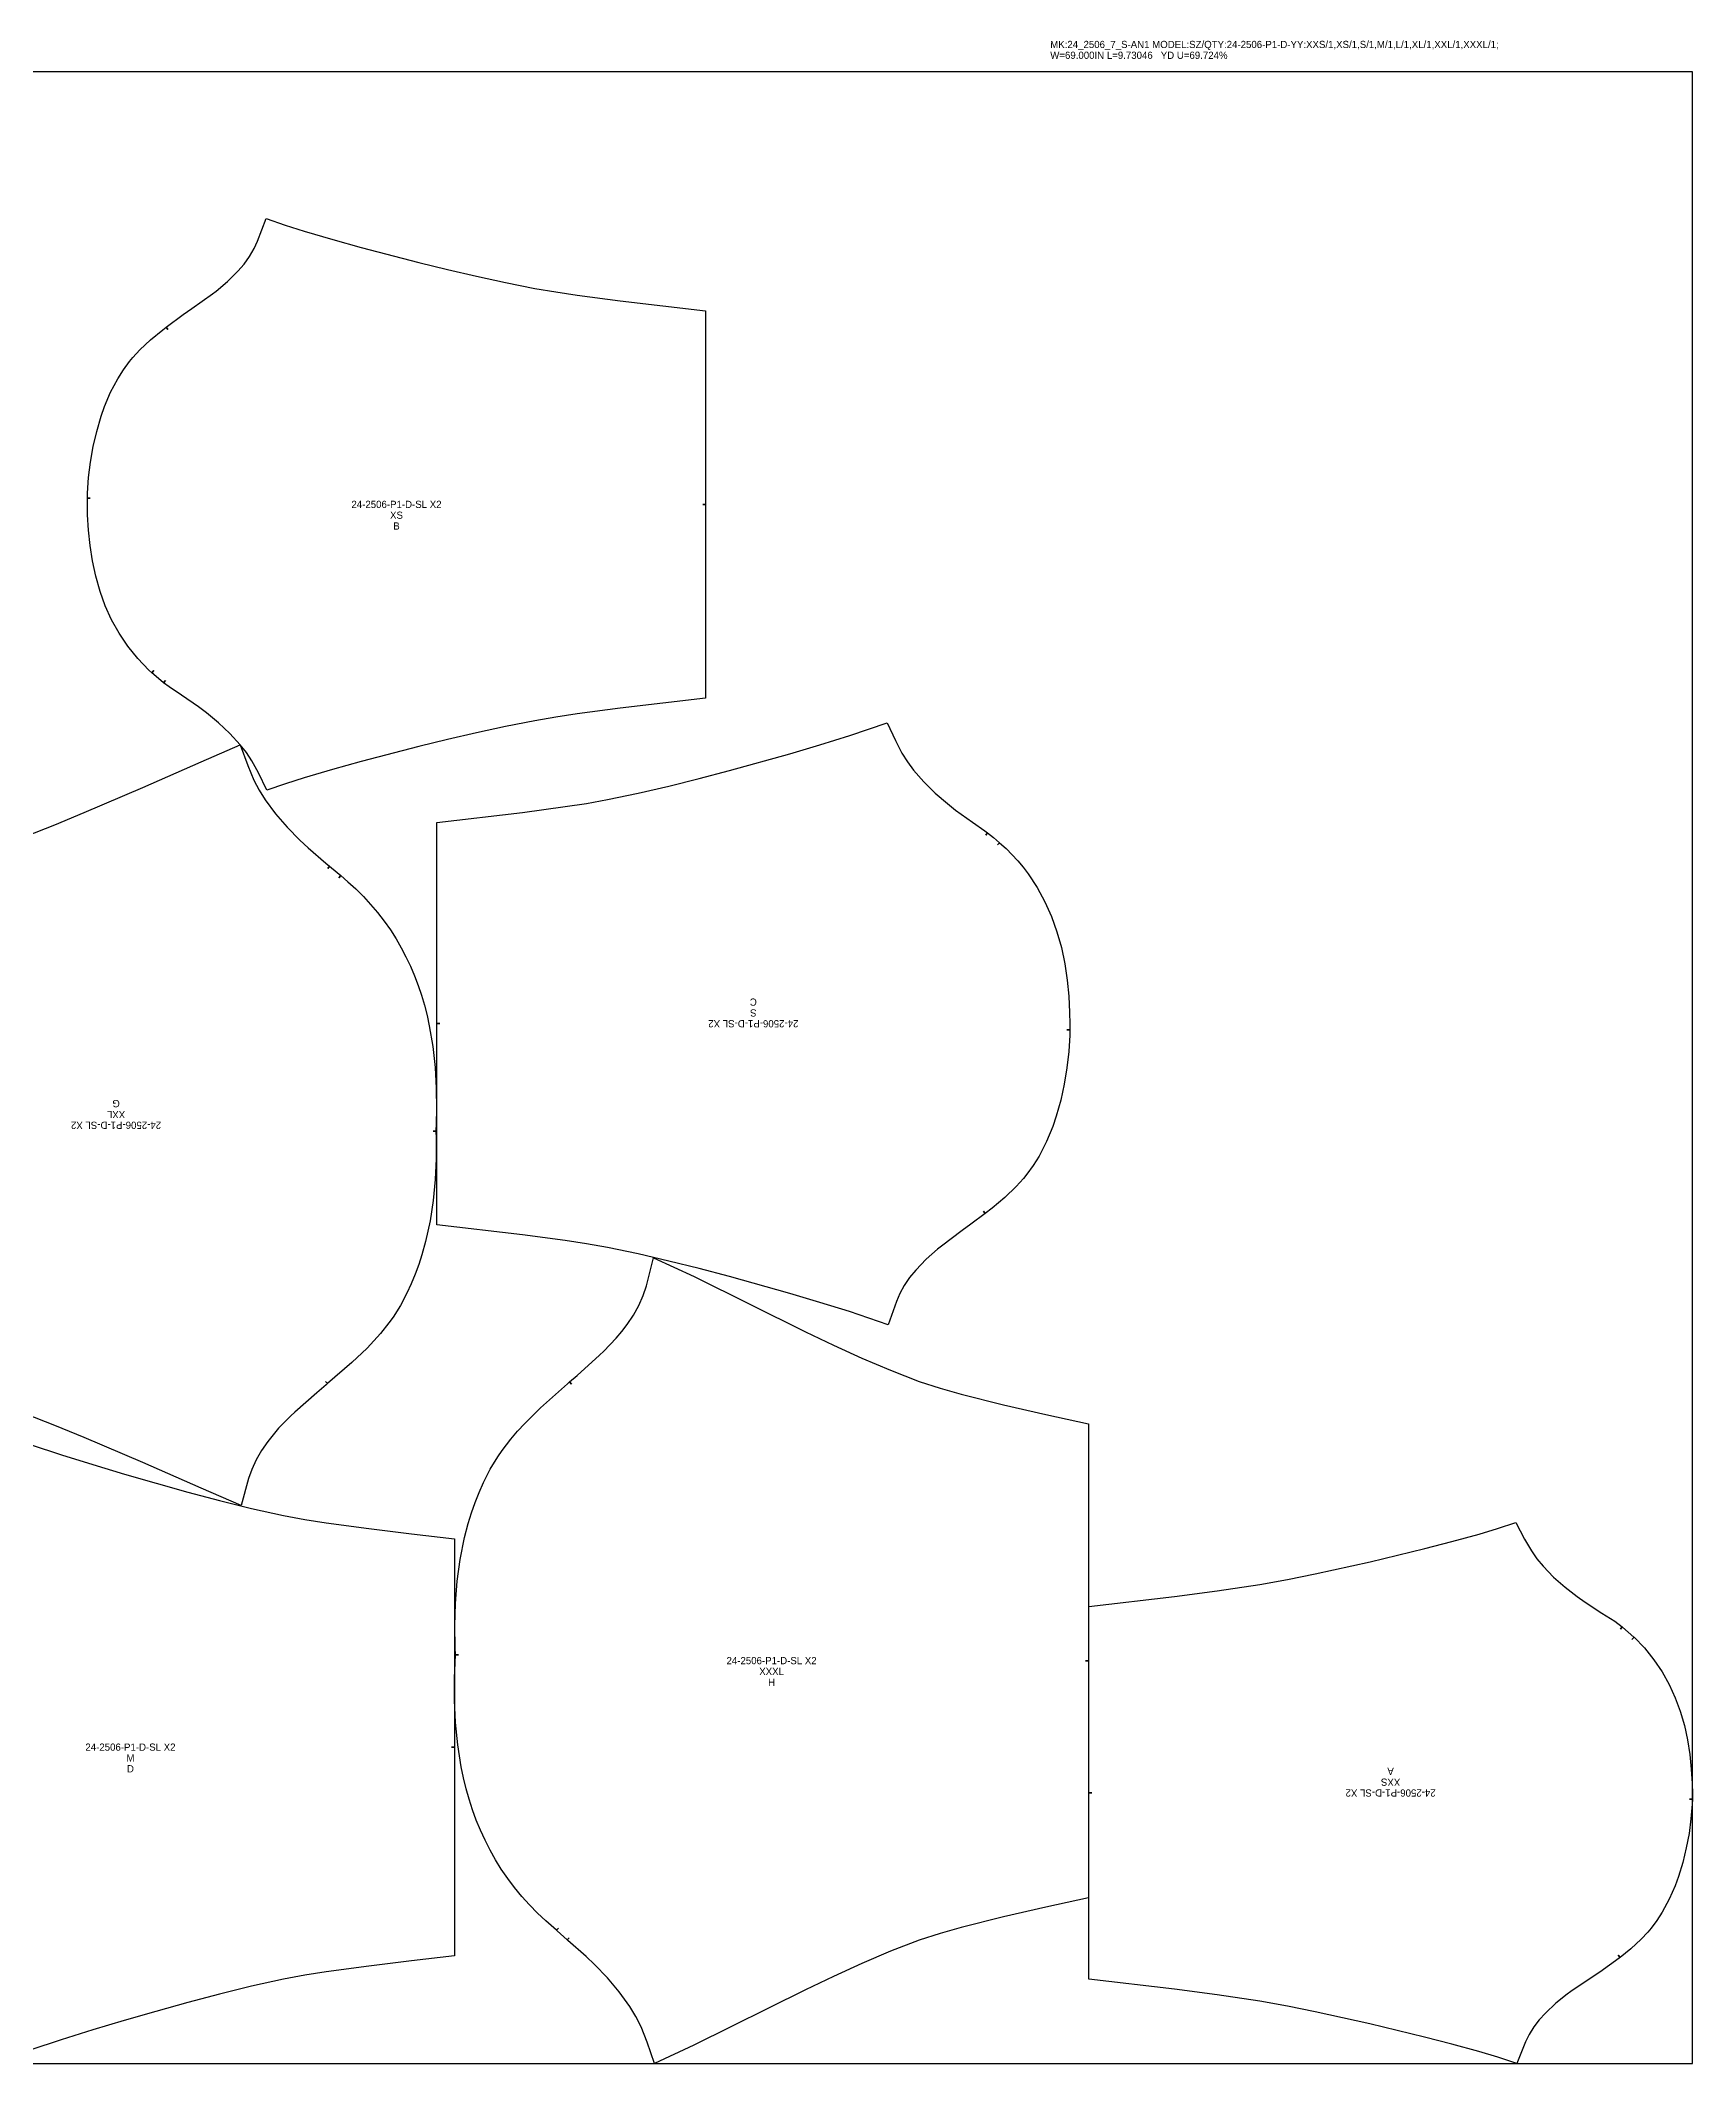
# Model space of a CAD drawing. Header units: inches. Extents: x 0 to 350, y 0 to 70.
# Drawn here: x 293.1 to 350.3, y 0 to 70.1 of the extents above; entities that cross this region are included whole.
import ezdxf
from ezdxf.enums import TextEntityAlignment as Align

# ---------------------------------------------------------------- set-up
doc = ezdxf.new("R2010")
doc.units = ezdxf.units.IN

msp = doc.modelspace()

# ---------------------------------------------------------------- linework, layer by layer
at = {"layer": 'T001L001'}
for points in [[(0, 0), (350.296, 0), (350.296, 69), (0, 69), (0, 0)], [(300.913, 44.116), (300.618, 44.714), (300.39, 45.132), (300.2, 45.418), (299.989, 45.69), (299.63, 46.084), (299.237, 46.45), (298.817, 46.795), (298.54, 47.004), (297.956, 47.406), (297.524, 47.69), (297.333, 47.837), (297.395, 47.917), (297.333, 47.837), (297.233, 47.913), (296.928, 48.181), (296.996, 48.258), (296.928, 48.181), (296.82, 48.276), (296.436, 48.675), (296.087, 49.106), (295.79, 49.551), (295.532, 50.017), (295.312, 50.503), (295.129, 51.002), (294.979, 51.525), (294.865, 52.056), (294.783, 52.59), (294.73, 53.126), (294.699, 53.659), (294.69, 54.033), (294.69, 54.229), (294.792, 54.227), (294.69, 54.229), (294.697, 54.41), (294.734, 54.946), (294.799, 55.483), (294.893, 56.016), (295.013, 56.545), (295.167, 57.067), (295.287, 57.406), (295.496, 57.898), (295.746, 58.371), (295.94, 58.678), (296.153, 58.966), (296.269, 59.107), (296.506, 59.365), (296.882, 59.721), (297.302, 60.068), (297.416, 60.153), (297.477, 60.071), (297.416, 60.153), (298.012, 60.595), (298.315, 60.802), (299.021, 61.308), (299.151, 61.408), (299.546, 61.74), (299.907, 62.096), (300.118, 62.343), (300.305, 62.603), (300.464, 62.877), (300.583, 63.137), (300.881, 63.918), (301.539, 63.693), (302.201, 63.482), (303.189, 63.193), (304.181, 62.918), (306.172, 62.398), (307.171, 62.153), (308.173, 61.919), (309.179, 61.7), (310.187, 61.5), (310.923, 61.378), (311.662, 61.268), (313.142, 61.073), (316.109, 60.727), (316.109, 54.012), (316.007, 54.012), (316.109, 54.012), (316.109, 47.297), (313.142, 46.951), (311.662, 46.756), (310.924, 46.646), (310.187, 46.523), (309.178, 46.323), (308.172, 46.104), (307.17, 45.87), (306.17, 45.624), (304.178, 45.104), (303.185, 44.828), (302.197, 44.54), (301.553, 44.334), (300.913, 44.116)], [(322.396, 46.453), (322.685, 45.832), (322.909, 45.396), (323.097, 45.098), (323.307, 44.813), (323.666, 44.4), (324.061, 44.014), (324.485, 43.649), (324.764, 43.428), (325.355, 43.001), (325.778, 42.711), (325.876, 42.635), (325.814, 42.554), (325.876, 42.635), (326.083, 42.474), (326.285, 42.295), (326.218, 42.218), (326.285, 42.295), (326.515, 42.09), (326.918, 41.669), (327.105, 41.445), (327.283, 41.212), (327.593, 40.743), (327.862, 40.25), (328.091, 39.738), (328.28, 39.212), (328.435, 38.66), (328.553, 38.101), (328.636, 37.538), (328.689, 36.974), (328.718, 36.413), (328.726, 36.019), (328.725, 35.813), (328.623, 35.814), (328.725, 35.813), (328.719, 35.622), (328.686, 35.057), (328.623, 34.491), (328.53, 33.929), (328.409, 33.371), (328.253, 32.82), (328.13, 32.462), (327.915, 31.942), (327.657, 31.441), (327.456, 31.116), (327.236, 30.81), (327.115, 30.661), (326.868, 30.386), (326.476, 30.007), (326.038, 29.638), (325.795, 29.453), (325.733, 29.535), (325.795, 29.453), (325.296, 29.075), (324.99, 28.855), (324.276, 28.319), (324.145, 28.213), (323.747, 27.862), (323.385, 27.488), (323.174, 27.229), (322.989, 26.957), (322.832, 26.672), (322.716, 26.402), (322.429, 25.593), (321.765, 25.828), (321.097, 26.05), (320.06, 26.371), (319.02, 26.678), (316.931, 27.262), (315.882, 27.538), (314.83, 27.8), (313.774, 28.046), (312.714, 28.269), (311.979, 28.398), (311.241, 28.511), (309.762, 28.71), (306.796, 29.059), (306.796, 36.029), (306.898, 36.029), (306.796, 36.029), (306.796, 42.998), (309.762, 43.347), (311.241, 43.546), (311.979, 43.659), (312.714, 43.787), (313.775, 44.011), (314.831, 44.257), (315.884, 44.52), (316.933, 44.796), (319.024, 45.378), (320.065, 45.686), (321.102, 46.009), (322.396, 46.453)], [(299.986, 45.681), (300.249, 44.966), (300.459, 44.464), (300.641, 44.116), (300.848, 43.782), (301.209, 43.292), (301.612, 42.829), (302.049, 42.387), (302.339, 42.117), (302.955, 41.591), (303.082, 41.482), (303.015, 41.405), (303.082, 41.482), (303.339, 41.263), (303.466, 41.156), (303.4, 41.078), (303.466, 41.156), (303.717, 40.944), (303.989, 40.693), (304.251, 40.432), (304.504, 40.158), (304.745, 39.873), (304.973, 39.578), (305.189, 39.273), (305.382, 38.969), (305.562, 38.657), (305.728, 38.339), (305.882, 38.014), (306.022, 37.684), (306.149, 37.349), (306.263, 37.01), (306.365, 36.667), (306.457, 36.312), (306.536, 35.954), (306.659, 35.234), (306.738, 34.51), (306.777, 33.787), (306.787, 33.068), (306.777, 32.564), (306.766, 32.301), (306.664, 32.301), (306.766, 32.301), (306.774, 32.059), (306.776, 31.343), (306.742, 30.622), (306.668, 29.904), (306.56, 29.19), (306.406, 28.48), (306.279, 28.018), (306.17, 27.679), (306.049, 27.344), (305.912, 27.014), (305.762, 26.69), (305.534, 26.263), (305.279, 25.86), (305.138, 25.661), (304.848, 25.295), (304.382, 24.785), (303.857, 24.282), (303.012, 23.554), (302.945, 23.631), (303.012, 23.554), (302.964, 23.513), (302.637, 23.238), (301.876, 22.571), (301.737, 22.439), (301.317, 22.008), (300.939, 21.554), (300.723, 21.243), (300.537, 20.92), (300.384, 20.584), (300.275, 20.268), (300.02, 19.329), (298.633, 19.931), (296.612, 20.821), (294.582, 21.687), (293.562, 22.107), (292.536, 22.511)], [(292.538, 42.513), (293.564, 42.918), (294.584, 43.338), (296.616, 44.205), (298.637, 45.095), (299.986, 45.681)], [(314.342, 0.005), (314.08, 0.745), (313.87, 1.266), (313.689, 1.627), (313.479, 1.974), (313.302, 2.233), (313.114, 2.484), (312.705, 2.967), (312.262, 3.428), (311.967, 3.711), (311.339, 4.261), (311.315, 4.283), (311.384, 4.359), (311.315, 4.283), (310.965, 4.601), (310.946, 4.617), (311.013, 4.694), (310.946, 4.617), (310.568, 4.943), (310.282, 5.214), (310.007, 5.494), (309.743, 5.789), (309.49, 6.094), (309.252, 6.411), (309.027, 6.738), (308.826, 7.063), (308.639, 7.396), (308.466, 7.736), (308.308, 8.083), (308.164, 8.436), (308.033, 8.793), (307.916, 9.155), (307.812, 9.521), (307.72, 9.899), (307.64, 10.28), (307.519, 11.046), (307.445, 11.816), (307.413, 12.584), (307.412, 13.347), (307.429, 13.883), (307.444, 14.162), (307.546, 14.162), (307.444, 14.162), (307.431, 14.419), (307.416, 15.178), (307.441, 15.943), (307.506, 16.706), (307.609, 17.466), (307.759, 18.221), (307.886, 18.714), (307.996, 19.076), (308.119, 19.434), (308.258, 19.786), (308.411, 20.133), (308.646, 20.589), (308.909, 21.021), (309.055, 21.235), (309.357, 21.628), (309.595, 21.907), (309.842, 22.178), (310.39, 22.72), (311.324, 23.551), (311.398, 23.615), (311.464, 23.538), (311.398, 23.615), (311.659, 23.84), (312.435, 24.54), (312.576, 24.678), (313.004, 25.129), (313.201, 25.362), (313.388, 25.603), (313.607, 25.927), (313.795, 26.263), (313.948, 26.613), (314.055, 26.94), (314.306, 27.914), (315.709, 27.261), (319.571, 25.35), (320.542, 24.887), (321.521, 24.441), (322.508, 24.016), (323.51, 23.625), (324.228, 23.396), (324.955, 23.192), (326.421, 22.826), (327.895, 22.487), (329.374, 22.163), (329.374, 13.952), (329.272, 13.952), (329.374, 13.952), (329.374, 5.739), (327.895, 5.416), (326.421, 5.077), (324.955, 4.711), (324.228, 4.507), (323.51, 4.278), (322.508, 3.888), (321.52, 3.462), (320.541, 3.015), (319.569, 2.552), (315.705, 0.64), (314.342, 0.005)], [(292.707, 21.443), (293.792, 21.089), (294.881, 20.749), (295.973, 20.42), (297.069, 20.104), (298.167, 19.797), (299.269, 19.505), (300.376, 19.232), (301.488, 18.986), (302.222, 18.853), (302.959, 18.737), (304.437, 18.534), (305.919, 18.351), (307.403, 18.18), (307.403, 10.956), (307.301, 10.956), (307.403, 10.956), (307.403, 3.732), (305.919, 3.562), (304.437, 3.379), (302.959, 3.177), (302.222, 3.06), (301.488, 2.927), (300.375, 2.681), (299.268, 2.407), (298.165, 2.116), (297.066, 1.808), (295.97, 1.491), (294.877, 1.163), (293.788, 0.822), (292.703, 0.467)], [(344.174, 18.743), (344.479, 18.166), (344.714, 17.763), (344.908, 17.488), (345.122, 17.227), (345.484, 16.852), (345.879, 16.504), (346.3, 16.178), (346.577, 15.981), (347.159, 15.604), (347.6, 15.324), (347.858, 15.127), (347.796, 15.046), (347.858, 15.127), (347.875, 15.114), (348.266, 14.773), (348.271, 14.767), (348.198, 14.696), (348.271, 14.767), (348.63, 14.397), (348.96, 13.991), (349.242, 13.572), (349.486, 13.132), (349.695, 12.675), (349.869, 12.204), (350.012, 11.711), (350.121, 11.21), (350.2, 10.706), (350.251, 10.2), (350.281, 9.698), (350.291, 9.344), (350.292, 9.16), (350.19, 9.162), (350.292, 9.16), (350.283, 8.988), (350.242, 8.481), (350.175, 7.972), (350.081, 7.468), (349.962, 6.968), (349.811, 6.475), (349.693, 6.155), (349.49, 5.691), (349.249, 5.245), (349.062, 4.956), (348.858, 4.686), (348.746, 4.553), (348.519, 4.311), (348.159, 3.977), (347.788, 3.678), (347.724, 3.757), (347.788, 3.678), (347.758, 3.653), (347.08, 3.161), (346.779, 2.967), (346.08, 2.494), (345.951, 2.399), (345.558, 2.086), (345.198, 1.75), (344.987, 1.515), (344.799, 1.267), (344.637, 1.005), (344.515, 0.755), (344.205, 0.003), (343.553, 0.216), (342.898, 0.417), (341.958, 0.673), (341.015, 0.915), (339.121, 1.371), (337.22, 1.791), (336.265, 1.983), (335.308, 2.16), (333.832, 2.383), (332.351, 2.574), (329.383, 2.918), (329.383, 9.378), (329.485, 9.378), (329.383, 9.378), (329.382, 15.838), (332.351, 16.181), (333.831, 16.373), (335.308, 16.596), (336.266, 16.773), (337.221, 16.966), (339.124, 17.386), (341.018, 17.842), (341.962, 18.085), (342.902, 18.342), (343.54, 18.536), (344.174, 18.743)]]:
    msp.add_lwpolyline(points, dxfattribs=at)

# ---------------------------------------------------------------- texts
at = {"layer": 'ABC'}
for s, p in [('MK:24_2506_7_S-AN1 MODEL:SZ/QTY:24-2506-P1-D-YY:XXS/1,XS/1,S/1,M/1,L/1,XL/1,XXL/1,XXXL/1;', (328.046, 69.75)), ('W=69.000IN L=9.73046   YD U=69.724%', (328.046, 69.375))]:
    msp.add_text(s, height=0.25, dxfattribs=at).set_placement(p, align=Align.BOTTOM_LEFT)
for s, p in [('24-2506-P1-D-SL X2', (305.399, 54.017)), ('XS', (305.399, 53.642)), ('B', (305.399, 53.267)), ('24-2506-P1-D-SL X2', (318.393, 13.959)), ('XXXL', (318.393, 13.584)), ('H', (318.393, 13.209)), ('24-2506-P1-D-SL X2', (296.183, 10.962)), ('M', (296.183, 10.587)), ('D', (296.183, 10.212))]:
    msp.add_text(s, height=0.25, dxfattribs=at).set_placement(p, align=Align.MIDDLE_CENTER)
for s, p in [('C', (317.761, 36.773)), ('S', (317.761, 36.398)), ('24-2506-P1-D-SL X2', (317.761, 36.023)), ('XXL', (295.684, 32.88)), ('G', (295.684, 33.255)), ('24-2506-P1-D-SL X2', (295.684, 32.505)), ('XXS', (339.837, 9.748)), ('A', (339.837, 10.123)), ('24-2506-P1-D-SL X2', (339.837, 9.373))]:
    msp.add_text(s, height=0.25, rotation=180, dxfattribs=at).set_placement(p, align=Align.MIDDLE_CENTER)

doc.saveas('drawing.dxf')
